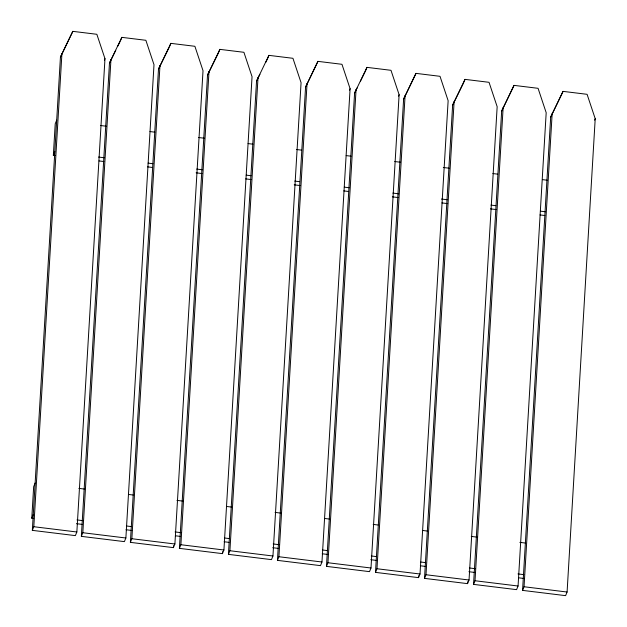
<?xml version="1.0" encoding="UTF-8"?>
<svg xmlns="http://www.w3.org/2000/svg" width="627" height="627" viewBox="0 0 627 627"><rect width="100%" height="100%" fill="white"/><g stroke="black" fill="none" stroke-linecap="round" stroke-linejoin="round"><path stroke-width="0.94" d="M33.733 518.451L31.789 518.208L33.662 486.654L35.143 483.025M55.286 155.574L53.342 155.339L55.223 123.785L56.704 120.149M32.33 530.356L60.451 57.041L72.818 31.35L96.848 34.289L104.975 58.679L76.855 531.994L75.373 535.623L32.33 530.356L33.811 526.719L61.932 53.413M81.353 536.359L109.474 63.045L121.842 37.354L145.872 40.293L153.999 64.683L125.878 537.997L124.397 541.626L81.353 536.359L82.835 532.723L110.955 59.416M130.377 542.363L158.498 69.048L170.865 43.357L194.895 46.296L203.023 70.686L174.902 544.001L173.42 547.63L130.377 542.363L131.858 538.726L159.979 65.42M173.42 547.63L173.538 545.67M179.4 548.359L207.521 75.052L219.889 49.361L243.919 52.3L252.046 76.69L223.925 550.004L222.444 553.633L179.4 548.359L180.882 544.73L209.003 71.423M222.444 553.633L222.561 551.674M228.424 554.362L256.545 81.055L268.912 55.356L292.942 58.303L301.07 82.693L272.949 556L271.467 559.637L228.424 554.362L229.905 550.733L258.026 77.419M277.447 560.366L305.568 87.059L317.936 61.36L341.966 64.307L350.093 88.697L321.972 562.004L320.491 565.64L277.447 560.366L278.929 556.737L307.05 83.422M326.471 566.369L354.592 93.055L366.96 67.363L390.989 70.31L399.117 94.701L370.996 568.007L369.515 571.644L326.471 566.369L327.952 562.74L356.073 89.426M375.495 572.373L403.616 99.058L415.983 73.367L440.013 76.314L448.14 100.696L420.019 574.011L418.538 577.639L375.495 572.373L376.976 568.744L405.097 95.429M418.538 577.639L418.656 575.688M424.518 578.376L452.639 105.062L465.007 79.37L489.036 82.309L497.164 106.7L469.043 580.014L467.562 583.643L424.518 578.376L425.999 574.74L454.12 101.433M467.562 583.643L467.679 581.691M473.542 584.38L501.663 111.065L514.03 85.374L538.068 88.313L546.188 112.703L518.067 586.018L516.585 589.646L473.542 584.38L475.023 580.743L503.144 107.436M522.565 590.383L550.686 117.069L563.054 91.377L587.091 94.316L595.211 118.707L567.09 592.021L565.609 595.65L522.565 590.383L524.047 586.747L552.168 113.44M72.818 31.35L60.451 57.041M53.342 155.339L54.823 151.703M104.388 60.137L104.975 58.679M120.36 40.982L121.842 37.354M169.384 46.986L170.865 43.357M218.705 52.26L219.889 49.361M31.789 518.208L33.27 514.579M267.729 58.264L268.912 55.356M317.936 61.36L305.568 87.059M349.505 90.147L350.093 88.697M365.478 71L366.96 67.363M398.529 96.15L399.117 94.701M415.983 73.367L403.616 99.058M463.823 82.278L465.007 79.37M514.03 85.374L501.663 111.065M563.054 91.377L550.686 117.069M594.623 120.157L595.211 118.707M109.474 63.045L115.752 50.317M117.845 46.077L119.937 41.829M158.498 69.048L168.961 47.832M207.521 75.052L218.408 52.989M256.545 81.055L259.892 74.268M265.754 62.386L267.431 58.993M354.592 93.055L357.108 87.968M360.454 81.181L365.055 71.846M452.639 105.062L463.525 82.999M100.414 125.502L106.237 126.215M149.955 131.568L154.806 132.164M198.524 137.517L204.347 138.23M248.065 143.583L252.916 144.179M296.626 149.532L301.485 150.119M346.167 155.598L351.026 156.186M394.736 161.539L400.567 162.252M443.305 167.487L449.136 168.201M492.846 173.554L497.705 174.149M542.386 179.62L547.246 180.215M98.541 157.056L104.364 157.769M148.082 163.122L152.933 163.718M196.643 169.071L202.474 169.784M246.184 175.137L251.043 175.732M294.753 181.085L299.612 181.681M344.294 187.152L349.153 187.739M392.863 193.092L398.694 193.806M441.432 199.041L447.263 199.754M490.972 205.107L495.832 205.703M540.513 211.174L545.365 211.769M99.003 160.927L103.855 161.523M147.572 166.876L152.424 167.472M196.133 172.817L201.965 173.538M245.674 178.883L251.505 179.596M294.243 184.832L300.074 185.545M343.784 190.898L348.643 191.494M392.353 196.847L398.184 197.56M441.894 202.913L447.725 203.626M490.463 208.862L496.286 209.575M540.004 214.928L544.855 215.516M78.853 488.378L84.684 489.091M128.394 494.444L133.253 495.032M176.963 500.385L182.794 501.098M226.504 506.451L231.363 507.047M275.073 512.4L280.896 513.113M324.614 518.466L329.465 519.062M373.183 524.415L378.034 525.011M422.716 530.481L427.575 531.077M471.285 536.422L477.116 537.135M519.854 542.371L525.685 543.084M76.98 519.932L82.811 520.645M126.521 525.998L131.38 526.594M175.09 531.939L180.913 532.652M224.631 538.005L229.482 538.601M273.2 543.954L279.023 544.667M322.733 550.02L327.592 550.616M371.302 555.969L376.161 556.564M420.842 562.035L425.702 562.631M469.411 567.976L475.242 568.697M517.98 573.924L523.811 574.638M76.47 523.678L82.302 524.391M126.011 529.744L131.835 530.458M175.552 535.811L180.404 536.406M224.121 541.759L228.973 542.355M272.69 547.708L278.513 548.421M322.223 553.774L328.054 554.487M370.792 559.715L376.623 560.428M420.333 565.781L425.192 566.377M468.902 571.73L474.733 572.443M518.443 577.796L524.274 578.509M33.811 526.719L76.855 531.994M82.835 532.723L125.878 537.997M131.858 538.726L174.902 544.001M180.882 544.73L223.925 550.004M229.905 550.733L272.949 556M278.929 556.737L321.972 562.004M327.952 562.74L370.996 568.007M376.976 568.744L420.019 574.011M425.999 574.74L469.043 580.014M475.023 580.743L518.067 586.018M524.047 586.747L567.09 592.021"/></g></svg>
